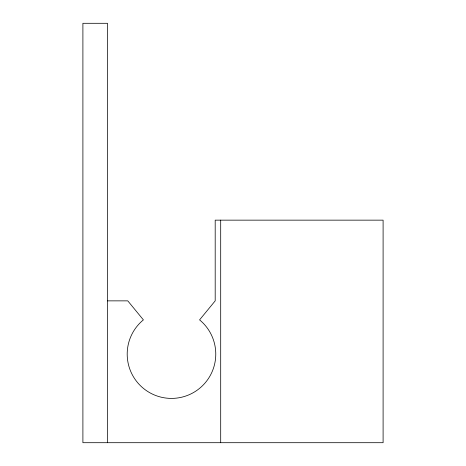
<?xml version="1.0" encoding="UTF-8"?>
<svg xmlns="http://www.w3.org/2000/svg" width="466" height="466" viewBox="0 0 466 466"><rect width="100%" height="100%" fill="white"/><g stroke="black" fill="none" stroke-linecap="round" stroke-linejoin="round"><path stroke-width="0.7" d="M107.506 300.861L127.777 300.861L143.388 319.88A44.293 44.293 0 0 0 139.159 384.392A44.293 44.293 0 0 0 203.811 384.392A44.293 44.293 0 0 0 199.582 319.88L215.193 300.861L215.193 220.15L383.099 220.15L383.099 442.7L82.901 442.7L82.901 23.3L107.506 23.3L107.506 442.7M220.698 220.15L220.698 442.7"/></g></svg>
